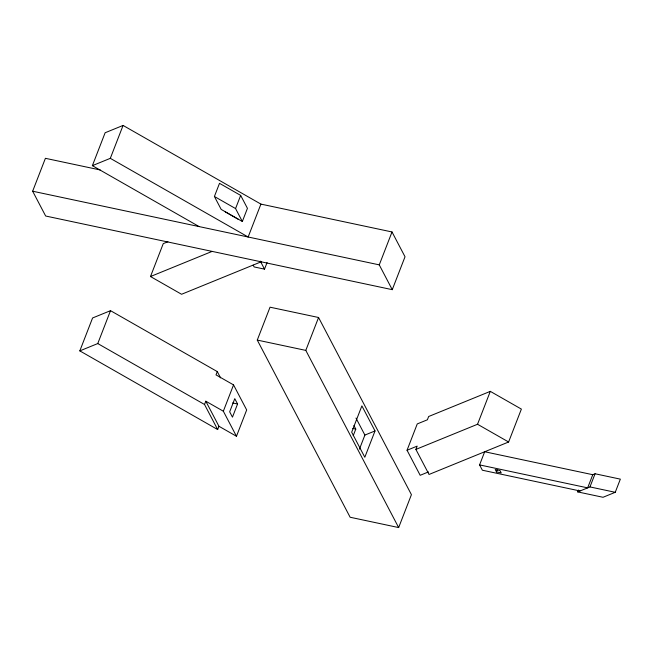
<?xml version="1.0" encoding="UTF-8"?>
<svg xmlns="http://www.w3.org/2000/svg" width="653" height="653" viewBox="0 0 653 653"><rect width="100%" height="100%" fill="white"/><g stroke="black" fill="none" stroke-linecap="round" stroke-linejoin="round"><path stroke-width="0.98" d="M199.132 226.591L92.375 165.658L105.133 132.755L123.074 125.433L260.914 204.103L392.02 231.962L405.023 256.768L392.257 289.671L45.653 216.012L32.65 191.215L45.408 158.312L100.244 169.968M92.375 165.658L110.316 158.336L123.074 125.433M217.661 429.552L204.528 404.493L205.801 401.203L218.935 426.262L217.661 429.552L79.821 350.881L92.579 317.978L110.52 310.665L217.286 371.598L220.567 377.858M79.821 350.881L97.762 343.56L110.52 310.665M261.151 261.812L181.567 294.274L150.492 276.537L163.25 243.642L167.919 241.732M214.404 196.488L219.506 183.33L240.671 195.41L247.438 208.331L242.336 221.489L221.179 209.409L214.404 196.488L235.562 208.568L242.336 221.489M235.562 208.568L240.671 195.41M260.914 204.103L248.148 237.006L110.316 158.336M217.286 371.598L216.012 374.887L233.545 384.895L246.679 409.953L236.476 436.269L218.935 426.262M253.184 265.151L254.123 266.93L264.522 269.142L267.069 262.563M236.476 436.269L223.342 411.21L233.545 384.895M257.274 340.082L270.04 307.188L318.566 317.497L411.423 494.664L398.656 527.567L350.139 517.249L257.274 340.082L305.8 350.392L398.656 527.567M237.57 403.987L232.46 417.145L229.676 411.831L234.778 398.673L237.57 403.987L232.664 402.942M305.8 350.392L318.566 317.497M392.257 289.671L379.262 264.865L392.02 231.962M353.224 435.682L355.779 429.103L353.926 425.56M359.428 449.166L364.896 435.069L375.018 430.939L361.884 405.88L351.681 432.204L364.815 457.255L375.018 430.939M407.048 450.252L417.251 423.928L427.38 419.797L428.654 416.508L490.305 391.359L521.38 409.096L508.614 441.999L429.029 474.462L415.896 449.411L417.169 446.121L407.048 450.252L420.181 475.302L428.466 471.923M415.896 449.411L477.539 424.262L490.305 391.359M580.052 490.974L482.363 470.217L479.58 464.903L484.681 451.745L592.769 474.707L595.071 473.768L620.35 479.139L615.248 492.297L603.029 497.284L577.742 491.913L578.476 490.036M496.492 471.923L495.227 469.499L499.961 470.511L501.235 472.927L496.492 471.923L497.227 470.046M592.769 474.707L587.659 487.864L479.58 464.903M577.742 491.913L589.961 486.926L595.071 473.768M150.492 276.537L212.135 251.389M32.65 191.215L379.262 264.865M352.8 428.474L355.779 429.103M589.961 486.926L615.248 492.297M225.261 211.866L238.443 219.392M477.539 424.262L508.614 441.999M205.801 401.203L223.342 411.21M97.762 343.56L204.528 404.493M355.983 418.067L364.896 435.069M260.31 261.118L264.522 269.142"/></g></svg>
